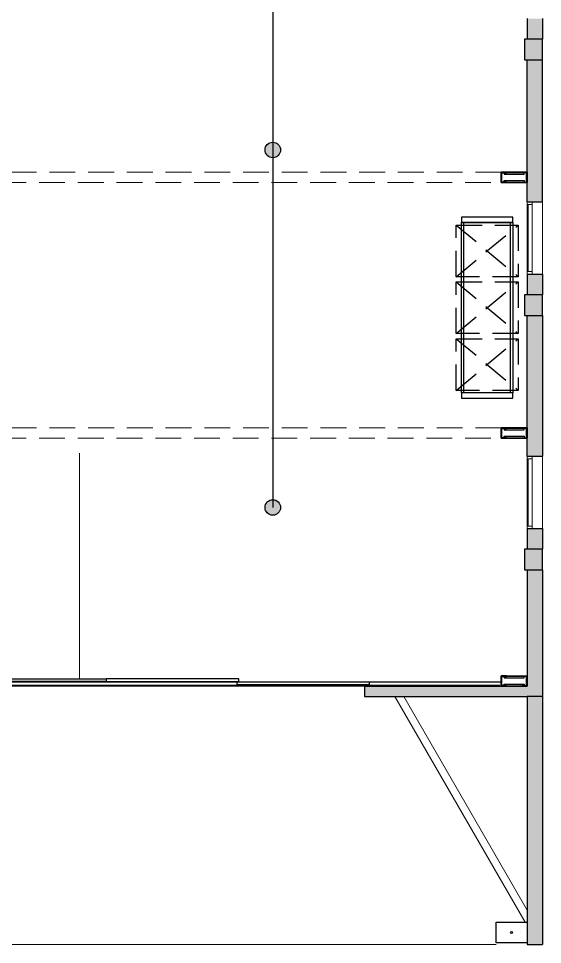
# Model space of a CAD drawing. Header units: millimetres. Extents: x 168.6 to 188.9, y 56.5 to 131.5.
# Drawn here: x 178.72 to 188.87, y 56.54 to 74.46 of the extents above; entities that cross this region are included whole.
import ezdxf

# ---------------------------------------------------------------- set-up
doc = ezdxf.new("R2010")
doc.units = ezdxf.units.MM
for name, pattern in [('00-DTA-PLANTAS TIPO BASE$0$DASHED2', [0.375, 0.25, -0.125]), ('ACAD_ISO03W100', [30, 12, -18]), ('DASHED', [0.75, 0.5, -0.25])]:
    doc.linetypes.add(name, pattern=pattern)
for name, color, linetype in [('000 - MUROS EXISTENTES', 6, 'Continuous'), ('000 - PORTON CORREDIZO', 2, 'Continuous'), ('Racks', 252, 'Continuous')]:
    doc.layers.add(name, color=color, linetype=linetype)
for name, color, linetype, lineweight in [('000 - PROYECCIONES EXISTENTES', 253, 'ACAD_ISO03W100', 0), ('000 ALE 01', 2, 'Continuous', 9), ('000 ALE HATCH', 253, 'Continuous', 0), ('HATCH_1', 254, 'Continuous', 0), ('INST  ELEC ILUM NUEVO', 10, 'Continuous', 30)]:
    doc.layers.add(name, color=color, linetype=linetype, lineweight=lineweight)

msp = doc.modelspace()

# ---------------------------------------------------------------- hatches: boundary and pattern name
at = {"layer": '000 ALE HATCH'}
h = msp.add_hatch(color=256, dxfattribs=at)
h.dxf.hatch_style = 1
h.paths.add_polyline_path([(188.57, 73.664), (188.87, 73.664), (188.87, 70.914), (188.57, 70.914)])
h.paths.add_polyline_path([(188.57, 74.064), (188.87, 74.064), (188.87, 73.664), (188.57, 73.664), (188.52, 73.664), (188.52, 74.064)])
h.paths.add_polyline_path([(188.57, 74.464), (188.87, 74.464), (188.87, 74.064), (188.57, 74.064)])
h = msp.add_hatch(color=256, dxfattribs=at)
h.dxf.hatch_style = 1
h.paths.add_polyline_path([(188.57, 69.514), (188.87, 69.514), (188.87, 69.114), (188.57, 69.114)])
h.paths.add_polyline_path([(188.57, 69.114), (188.87, 69.114), (188.87, 68.714), (188.57, 68.714), (188.52, 68.714), (188.52, 69.114)])
h.paths.add_polyline_path([(188.57, 68.714), (188.87, 68.714), (188.87, 65.989), (188.57, 65.989)])
h = msp.add_hatch(color=256, dxfattribs=at)
h.dxf.hatch_style = 1
h.paths.add_polyline_path([(188.87, 64.589), (188.57, 64.589), (188.57, 64.189), (188.87, 64.189)])
h.paths.add_polyline_path([(188.87, 64.189), (188.52, 64.189), (188.52, 63.789), (188.87, 63.789)])
h.paths.add_polyline_path([(188.87, 63.789), (188.57, 63.789), (188.57, 61.539), (188.47, 61.539), (188.07, 61.539), (185.42, 61.539), (185.42, 61.339), (188.57, 61.339), (188.87, 61.339)])
h = msp.add_hatch(color=256, dxfattribs=at)
h.dxf.hatch_style = 1
h.paths.add_polyline_path([(188.57, 61.339), (188.87, 61.339), (188.87, 56.539), (188.57, 56.539)])
at = {"layer": 'INST  ELEC ILUM NUEVO'}
h = msp.add_hatch(color=256, dxfattribs=at)
h.dxf.hatch_style = 1
h.paths.add_polyline_path([(183.795, 71.919, 1), (183.495, 71.919, 1)])
h = msp.add_hatch(color=256, dxfattribs=at)
h.dxf.hatch_style = 1
h.paths.add_polyline_path([(183.795, 64.999, 1), (183.495, 64.999, 1)])

# ---------------------------------------------------------------- linework, layer by layer
msp.add_line((188.446, 56.777), (188.446, 56.777))
at = {"color": 10, "linetype": 'DASHED', "elevation": -15953.831}
for points in [[(187.198, 69.466), (187.198, 70.466), (188.398, 70.466), (188.398, 69.466), (187.198, 69.466)], [(187.198, 69.466), (188.398, 70.466)], [(187.198, 70.466), (188.398, 69.466)], [(187.198, 68.366), (187.198, 69.366), (188.398, 69.366), (188.398, 68.366), (187.198, 68.366)], [(187.198, 68.366), (188.398, 69.366)], [(187.198, 69.366), (188.398, 68.366)], [(187.198, 67.266), (187.198, 68.266), (188.398, 68.266), (188.398, 67.266), (187.198, 67.266)], [(187.198, 67.266), (188.398, 68.266)], [(187.198, 68.266), (188.398, 67.266)]]:
    msp.add_lwpolyline(points, dxfattribs=at)
at = {"layer": '000 - MUROS EXISTENTES'}
for p, q in [((188.57, 74.464), (188.57, 74.064)), ((188.87, 74.464), (188.87, 74.064)), ((188.57, 70.914), (188.57, 73.664)), ((188.87, 70.914), (188.87, 73.664)), ((188.125, 71.479), (188.125, 71.449)), ((188.515, 71.479), (188.125, 71.479)), ((188.125, 71.449), (188.515, 71.449)), ((188.515, 71.449), (188.515, 71.479)), ((188.125, 71.299), (188.125, 71.329)), ((188.125, 71.329), (188.515, 71.329)), ((188.515, 71.329), (188.515, 71.299)), ((188.57, 70.914), (188.87, 70.914)), ((188.57, 69.514), (188.87, 69.514)), ((188.57, 69.514), (188.57, 69.114)), ((188.87, 69.514), (188.87, 69.114)), ((188.57, 65.989), (188.57, 68.714)), ((188.87, 68.714), (188.87, 65.989)), ((188.125, 66.529), (188.125, 66.499)), ((188.515, 66.529), (188.125, 66.529)), ((188.515, 66.499), (188.515, 66.529)), ((188.125, 66.499), (188.515, 66.499)), ((188.125, 66.349), (188.125, 66.379)), ((188.125, 66.379), (188.515, 66.379)), ((188.515, 66.379), (188.515, 66.349)), ((188.57, 65.989), (188.87, 65.989)), ((188.57, 64.589), (188.87, 64.589)), ((188.57, 64.589), (188.57, 64.189)), ((188.87, 64.589), (188.87, 64.189)), ((188.57, 63.789), (188.57, 61.539)), ((188.87, 63.789), (188.87, 61.339)), ((188.125, 61.729), (188.125, 61.699)), ((188.515, 61.729), (188.125, 61.729)), ((188.125, 61.699), (188.515, 61.699)), ((188.515, 61.699), (188.515, 61.729)), ((185.42, 61.539), (188.57, 61.539)), ((185.42, 61.539), (185.42, 61.339)), ((188.17, 61.539), (188.07, 61.539)), ((188.125, 61.549), (188.125, 61.579)), ((188.125, 61.579), (188.515, 61.579)), ((188.515, 61.579), (188.515, 61.549)), ((185.42, 61.339), (188.57, 61.339)), ((188.57, 61.339), (188.57, 56.539)), ((188.87, 61.339), (188.57, 61.339)), ((188.87, 61.339), (188.87, 56.539)), ((187.97, 56.569), (187.97, 56.969)), ((187.97, 56.969), (188.57, 56.969)), ((188.57, 56.569), (187.97, 56.569)), ((188.57, 56.539), (188.87, 56.539))]:
    msp.add_line(p, q, dxfattribs=at)
for points in [[(188.87, 73.664), (188.87, 74.064), (188.52, 74.064), (188.52, 73.664), (188.87, 73.664)], [(188.07, 71.489), (188.07, 71.289), (188.57, 71.289), (188.57, 71.489), (188.07, 71.489)], [(188.57, 71.489), (188.57, 71.289), (188.07, 71.289), (188.07, 71.489), (188.57, 71.489)], [(188.57, 71.489), (188.57, 71.289), (188.07, 71.289), (188.07, 71.489), (188.57, 71.489)], [(188.17, 71.289), (188.17, 71.299), (188.08, 71.299), (188.08, 71.479), (188.17, 71.479), (188.17, 71.489), (188.07, 71.489), (188.07, 71.289), (188.17, 71.289)], [(188.47, 71.289), (188.47, 71.299), (188.56, 71.299), (188.56, 71.479), (188.47, 71.479), (188.47, 71.489), (188.57, 71.489), (188.57, 71.289), (188.47, 71.289)], [(188.87, 68.714), (188.87, 69.114), (188.52, 69.114), (188.52, 68.714), (188.87, 68.714)], [(188.07, 66.539), (188.07, 66.339), (188.57, 66.339), (188.57, 66.539), (188.07, 66.539)], [(188.57, 66.539), (188.57, 66.339), (188.07, 66.339), (188.07, 66.539), (188.57, 66.539)], [(188.17, 66.339), (188.17, 66.349), (188.08, 66.349), (188.08, 66.529), (188.17, 66.529), (188.17, 66.539), (188.07, 66.539), (188.07, 66.339), (188.17, 66.339)], [(188.47, 66.339), (188.47, 66.349), (188.56, 66.349), (188.56, 66.529), (188.47, 66.529), (188.47, 66.539), (188.57, 66.539), (188.57, 66.339), (188.47, 66.339)], [(188.87, 63.789), (188.87, 64.189), (188.52, 64.189), (188.52, 63.789), (188.87, 63.789)], [(188.57, 61.739), (188.57, 61.539), (188.07, 61.539), (188.07, 61.739), (188.57, 61.739)], [(188.17, 61.539), (188.17, 61.549), (188.08, 61.549), (188.08, 61.729), (188.17, 61.729), (188.17, 61.739), (188.07, 61.739), (188.07, 61.539), (188.17, 61.539)], [(188.47, 61.539), (188.47, 61.549), (188.56, 61.549), (188.56, 61.729), (188.47, 61.729), (188.47, 61.739), (188.57, 61.739), (188.57, 61.539), (188.47, 61.539)]]:
    msp.add_lwpolyline(points, dxfattribs=at)
msp.add_circle((188.27, 56.769), 0.02, dxfattribs=at)
at = {"layer": '000 - PORTON CORREDIZO'}
for points in [[(177.85, 61.629), (177.85, 61.679), (180.42, 61.679), (180.42, 61.679), (180.42, 61.629), (177.85, 61.629)], [(182.99, 61.629), (182.99, 61.679), (180.42, 61.679), (180.42, 61.679), (180.42, 61.629), (182.99, 61.629)], [(185.52, 61.569), (185.52, 61.619), (182.95, 61.619), (182.95, 61.619), (182.95, 61.569), (185.52, 61.569)]]:
    msp.add_lwpolyline(points, dxfattribs=at)
at = {"layer": '000 - PROYECCIONES EXISTENTES'}
for p, q in [((179.901, 96.049), (179.901, 61.679)), ((175.42, 61.539), (185.42, 61.539))]:
    msp.add_line(p, q, dxfattribs=at)
at = {"layer": '000 - PROYECCIONES EXISTENTES', "linetype": '00-DTA-PLANTAS TIPO BASE$0$DASHED2', "ltscale": 2}
for p, q in [((188.07, 71.489), (169.37, 71.489)), ((169.37, 71.289), (188.07, 71.289)), ((188.07, 66.539), (169.37, 66.539)), ((169.37, 66.339), (188.07, 66.339))]:
    msp.add_line(p, q, dxfattribs=at)
at = {"layer": '000 ALE 01'}
for p, q in [((188.57, 70.914), (188.57, 70.864)), ((188.57, 70.864), (188.67, 70.864)), ((188.57, 70.864), (188.57, 69.564)), ((188.595, 70.864), (188.595, 69.564)), ((188.67, 70.864), (188.67, 70.914)), ((188.67, 69.564), (188.67, 70.864)), ((188.87, 70.914), (188.87, 69.514)), ((188.57, 69.514), (188.57, 69.564)), ((188.57, 69.564), (188.67, 69.564)), ((188.67, 69.564), (188.67, 69.514)), ((188.57, 65.989), (188.57, 65.939)), ((188.67, 65.939), (188.67, 65.989)), ((188.87, 65.989), (188.87, 64.589)), ((188.57, 65.939), (188.67, 65.939)), ((188.57, 65.939), (188.57, 64.639)), ((188.595, 65.939), (188.595, 64.639)), ((188.67, 64.639), (188.67, 65.939)), ((188.57, 64.589), (188.57, 64.639)), ((188.57, 64.639), (188.67, 64.639)), ((188.67, 64.639), (188.67, 64.589)), ((188.532, 56.969), (186.009, 61.339)), ((188.57, 57.203), (186.182, 61.339))]:
    msp.add_line(p, q, dxfattribs=at)
at = {"layer": 'HATCH_1', "color": 252, "linetype": 'ByBlock'}
msp.add_line((172.648, 56.539), (187.97, 56.539), dxfattribs=at)
at = {"layer": 'INST  ELEC ILUM NUEVO'}
for p, q in [((183.645, 92.679), (183.645, 64.999)), ((169.386, 61.56), (188.044, 61.56))]:
    msp.add_line(p, q, dxfattribs=at)
for centre in [(183.645, 71.919), (183.645, 64.999)]:
    msp.add_circle(centre, 0.15, dxfattribs=at)
at = {"layer": 'Racks', "color": 10}
for p, q in [((187.298, 67.216), (187.298, 70.516)), ((188.298, 70.516), (187.298, 70.516)), ((187.348, 67.216), (187.348, 70.516)), ((188.248, 67.216), (188.248, 70.516)), ((188.298, 70.516), (188.298, 67.216))]:
    msp.add_line(p, q, dxfattribs=at)
at = {"layer": 'Racks'}
msp.add_line((169.453, 61.626), (188.08, 61.626), dxfattribs=at)
at = {"layer": 'Racks', "color": 10}
for points in [[(188.298, 70.616), (187.298, 70.616), (187.298, 70.516), (188.298, 70.516)], [(188.298, 67.216), (187.298, 67.216), (187.298, 67.116), (188.298, 67.116)]]:
    msp.add_lwpolyline(points, close=True, dxfattribs=at)

doc.saveas('drawing.dxf')
